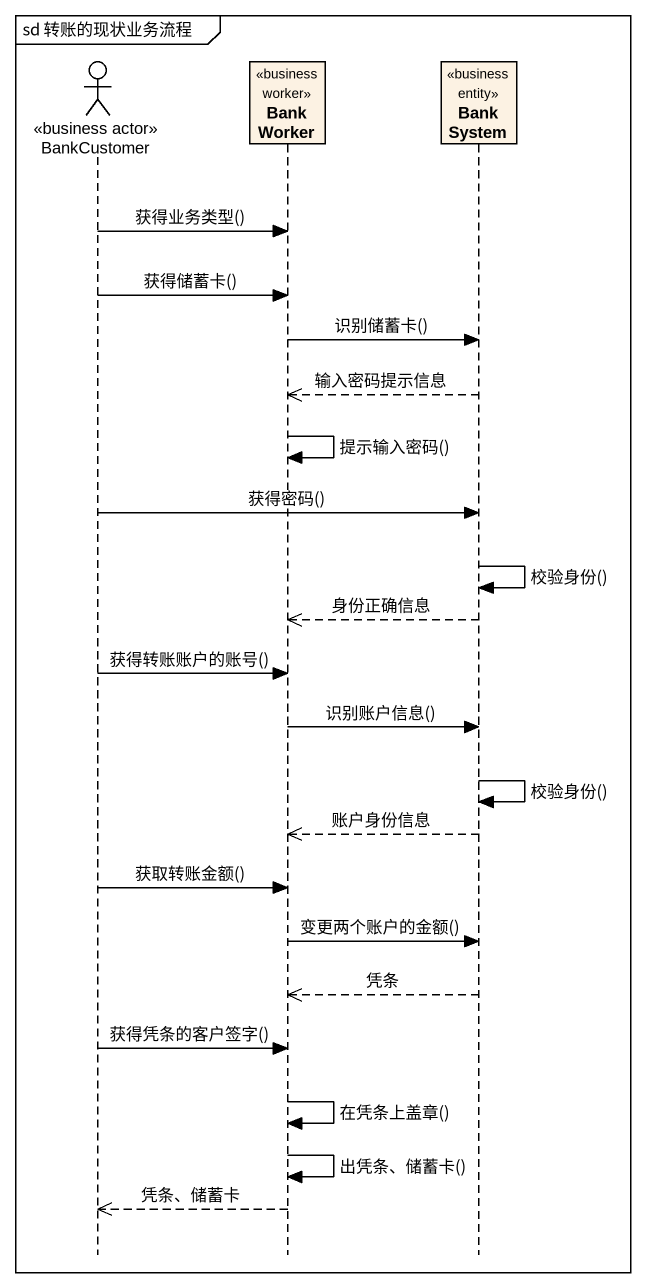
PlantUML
@startuml
mainframe sd 转账的现状业务流程
hide footbox
actor BankCustomer <<business actor>>
participant BankWorker <<business worker>>
participant BankSystem <<business entity>>

BankCustomer -> BankWorker : 获得业务类型()
BankCustomer -> BankWorker : 获得储蓄卡()
BankWorker -> BankSystem : 识别储蓄卡()
BankSystem -->> BankWorker : 输入密码提示信息
BankWorker -> BankWorker : 提示输入密码()
BankCustomer -> BankSystem : 获得密码()
BankSystem -> BankSystem : 校验身份()
BankSystem -->> BankWorker : 身份正确信息
BankCustomer -> BankWorker : 获得转账账户的账号()
BankWorker -> BankSystem : 识别账户信息()
BankSystem -> BankSystem : 校验身份()
BankSystem -->> BankWorker : 账户身份信息
BankCustomer -> BankWorker : 获取转账金额()
BankWorker -> BankSystem : 变更两个账户的金额()
BankSystem -->> BankWorker : 凭条
BankCustomer -> BankWorker : 获得凭条的客户签字()
BankWorker -> BankWorker : 在凭条上盖章()
BankWorker -> BankWorker : 出凭条、储蓄卡()
BankWorker -->> BankCustomer : 凭条、储蓄卡
@enduml
